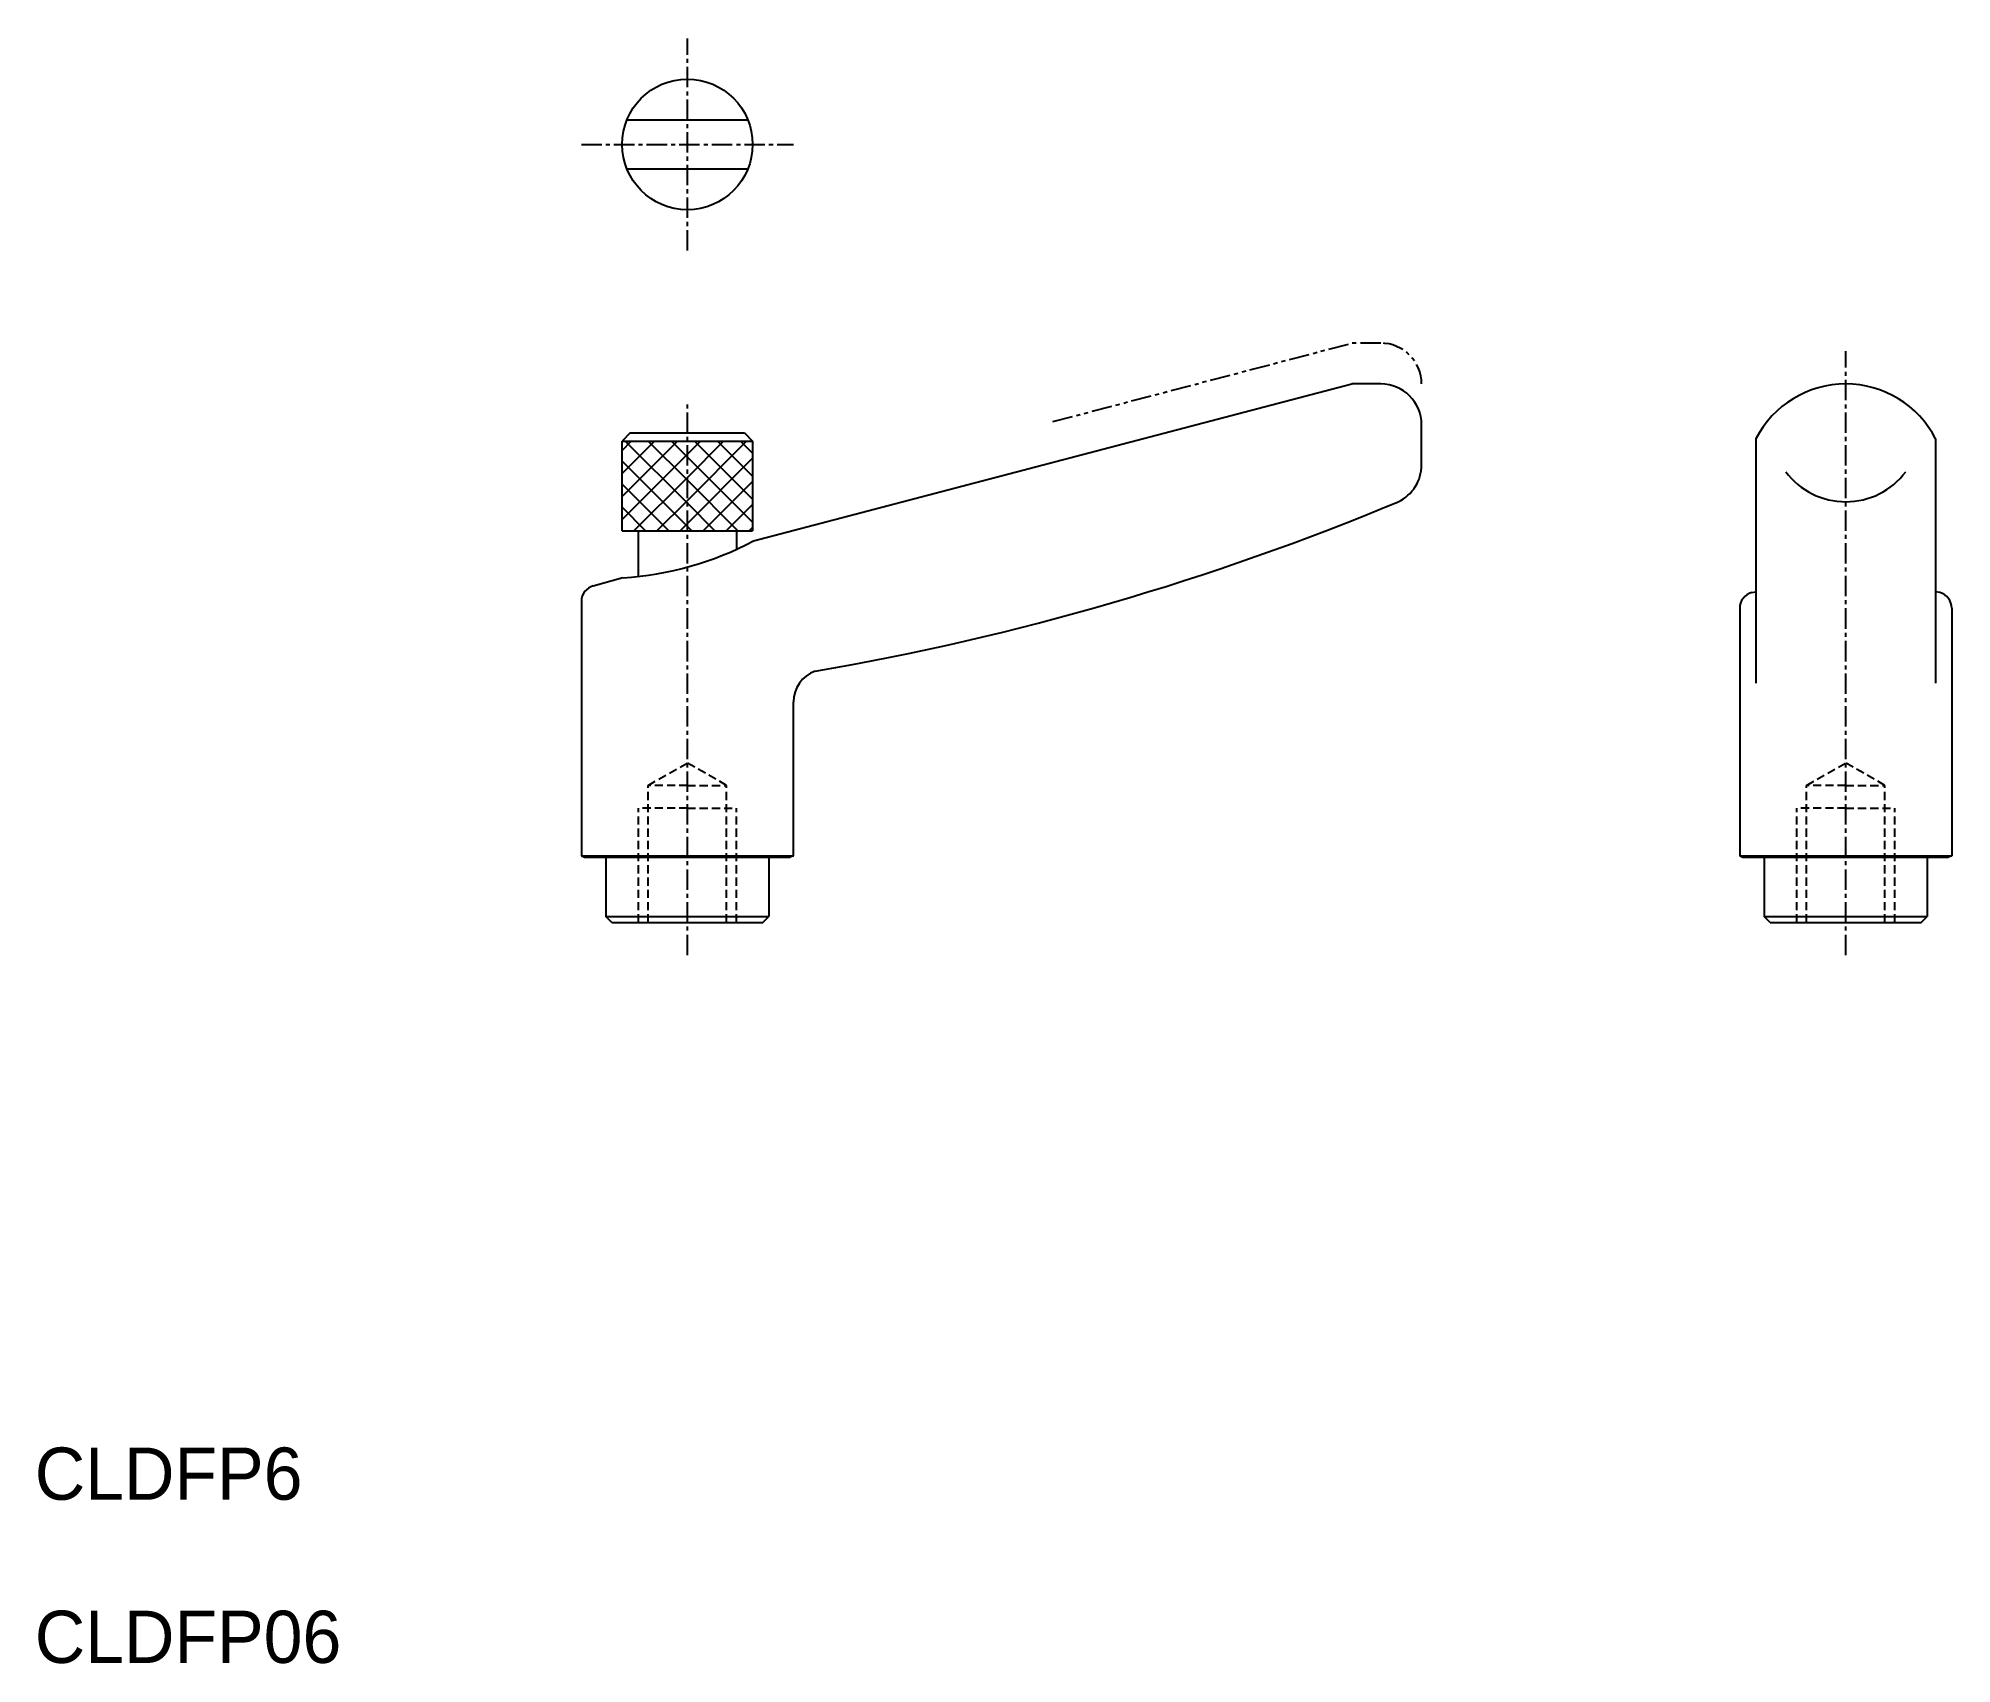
# Model space of a CAD drawing. Extents: x -3587 to -3470, y -1070 to -970.
import ezdxf

# ---------------------------------------------------------------- set-up
doc = ezdxf.new("R2010")
doc.units = 0
for name, pattern in [('CENTER', [2, 1.25, -0.25, 0.25, -0.25]), ('DASHED', [0.75, 0.5, -0.25]), ('PHANTOM', [2.5, 1.25, -0.25, 0.25, -0.25, 0.25, -0.25])]:
    doc.linetypes.add(name, pattern=pattern)
doc.layers.get('0').update_dxf_attribs({"linetype": 'CONTINUOUS'})
doc.layers.add('CENTER', color=1, linetype='CENTER')

# ---------------------------------------------------------------- blocks, each defined once
blk = doc.blocks.new('*X3')
at = {"color": 0, "linetype": 'CONTINUOUS'}
for p, q in [((-3551.03, -998.4), (-3547.64, -995)), ((-3551.03, -996.98), (-3549.05, -995)), ((-3551.03, -995.57), (-3550.47, -995)), ((-3547.03, -998.81), (-3550.84, -995)), ((-3547.03, -997.4), (-3549.43, -995)), ((-3547.03, -995.98), (-3548.01, -995)), ((-3547.03, -998.64), (-3543.4, -995)), ((-3547.03, -997.23), (-3544.81, -995)), ((-3547.03, -995.81), (-3546.23, -995)), ((-3543.03, -998.57), (-3546.6, -995)), ((-3543.03, -997.15), (-3545.19, -995)), ((-3543.03, -995.74), (-3543.77, -995)), ((-3551.03, -999.81), (-3547.03, -995.81)), ((-3547.03, -1000.23), (-3551.03, -996.23)), ((-3543.03, -999.98), (-3547.03, -995.98)), ((-3547.03, -1000.05), (-3543.03, -996.05)), ((-3548.17, -1000.5), (-3551.03, -997.64)), ((-3550.31, -1000.5), (-3547.03, -997.23)), ((-3543.93, -1000.5), (-3547.03, -997.4)), ((-3546.07, -1000.5), (-3543.03, -997.47)), ((-3549.59, -1000.5), (-3551.03, -999.05)), ((-3548.9, -1000.5), (-3547.03, -998.64)), ((-3545.34, -1000.5), (-3547.03, -998.81)), ((-3544.65, -1000.5), (-3543.03, -998.88)), ((-3547.48, -1000.5), (-3547.03, -1000.05)), ((-3546.76, -1000.5), (-3547.03, -1000.23)), ((-3543.24, -1000.5), (-3543.03, -1000.3)), ((-3551, -1000.5), (-3551.03, -1000.47))]:
    blk.add_line(p, q, dxfattribs=at)

msp = doc.modelspace()

# ---------------------------------------------------------------- linework, layer by layer
at = {"color": 7, "linetype": 'CONTINUOUS'}
for p, q in [((-3550.74, -975.32), (-3543.33, -975.32)), ((-3550.74, -978.32), (-3543.33, -978.32)), ((-3542.98, -1001.12), (-3506.3, -991.5)), ((-3504.53, -991.5), (-3506.3, -991.5)), ((-3550.53, -994.5), (-3551.03, -995)), ((-3550.53, -994.5), (-3543.53, -994.5)), ((-3543.53, -994.5), (-3543.03, -995)), ((-3502.03, -996.46), (-3502.03, -994)), ((-3551.03, -995), (-3543.03, -995)), ((-3551.03, -1000.5), (-3551.03, -995)), ((-3543.03, -995), (-3543.03, -1000.5)), ((-3481.54, -994.85), (-3481.54, -1009.84)), ((-3470.53, -994.85), (-3470.53, -1009.84)), ((-3551.03, -1000.5), (-3543.03, -1000.5)), ((-3550.03, -1003.29), (-3550.03, -1000.5)), ((-3544.03, -1000.5), (-3544.03, -1001.64)), ((-3552.81, -1003.87), (-3550.98, -1003.37)), ((-3553.53, -1004.83), (-3553.53, -1020.42)), ((-3481.81, -1004.29), (-3481.54, -1004.23)), ((-3470.26, -1004.29), (-3470.53, -1004.23)), ((-3482.53, -1005.25), (-3482.53, -1020.42)), ((-3469.53, -1005.25), (-3469.53, -1020.42)), ((-3540.53, -1020.42), (-3540.53, -1010.99)), ((-3553.53, -1020.42), (-3540.53, -1020.42)), ((-3553.53, -1020.42), (-3553.33, -1020.5)), ((-3553.33, -1020.5), (-3540.74, -1020.5)), ((-3552.03, -1020.5), (-3552.03, -1024.14)), ((-3542.03, -1020.5), (-3542.03, -1024.14)), ((-3540.53, -1020.42), (-3540.74, -1020.5)), ((-3482.53, -1020.42), (-3469.53, -1020.42)), ((-3482.53, -1020.42), (-3482.33, -1020.5)), ((-3482.33, -1020.5), (-3481.03, -1020.5)), ((-3481.03, -1020.5), (-3469.74, -1020.5)), ((-3481.03, -1020.5), (-3481.03, -1024.14)), ((-3471.03, -1020.5), (-3471.03, -1024.14)), ((-3469.53, -1020.42), (-3469.74, -1020.5)), ((-3552.03, -1024.14), (-3542.03, -1024.14)), ((-3551.67, -1024.5), (-3552.03, -1024.14)), ((-3551.67, -1024.5), (-3542.4, -1024.5)), ((-3542.4, -1024.5), (-3542.03, -1024.14)), ((-3481.03, -1024.14), (-3471.03, -1024.14)), ((-3480.67, -1024.5), (-3481.03, -1024.14)), ((-3480.67, -1024.5), (-3471.4, -1024.5)), ((-3471.4, -1024.5), (-3471.03, -1024.14))]:
    msp.add_line(p, q, dxfattribs=at)
at = {"color": 3, "linetype": 'PHANTOM'}
for p in [(-3524.64, -993.81), (-3504.53, -989)]:
    msp.add_line(p, (-3506.3, -989), dxfattribs=at)
at = {"color": 3, "linetype": 'DASHED'}
for p, q in [((-3549.43, -1016.1), (-3547.03, -1014.72)), ((-3544.63, -1016.1), (-3547.03, -1014.72)), ((-3478.43, -1016.1), (-3476.03, -1014.72)), ((-3473.63, -1016.1), (-3476.03, -1014.72)), ((-3549.43, -1024.5), (-3549.43, -1016.1)), ((-3547.03, -1016.1), (-3549.43, -1016.1)), ((-3547.03, -1016.1), (-3544.63, -1016.1)), ((-3544.63, -1024.5), (-3544.63, -1016.1)), ((-3476.03, -1016.1), (-3478.43, -1016.1)), ((-3478.43, -1024.5), (-3478.43, -1016.1)), ((-3476.03, -1016.1), (-3473.63, -1016.1)), ((-3473.63, -1024.5), (-3473.63, -1016.1)), ((-3550.03, -1024.5), (-3550.03, -1017.5)), ((-3547.03, -1017.5), (-3550.03, -1017.5)), ((-3547.03, -1017.5), (-3544.03, -1017.5)), ((-3544.03, -1024.5), (-3544.03, -1017.5)), ((-3476.03, -1017.5), (-3479.03, -1017.5)), ((-3479.03, -1024.5), (-3479.03, -1017.5)), ((-3476.03, -1017.5), (-3473.03, -1017.5)), ((-3473.03, -1024.5), (-3473.03, -1017.5))]:
    msp.add_line(p, q, dxfattribs=at)
at = {"color": 7, "linetype": 'CONTINUOUS'}
msp.add_circle((-3547.03, -976.82), 4, dxfattribs=at)
at = {"color": 3, "linetype": 'PHANTOM'}
msp.add_arc((-3504.53, -991.5), 2.5, 0, 90, dxfattribs=at)
at = {"color": 7, "linetype": 'CONTINUOUS'}
for centre, radius, start, end in [((-3504.53, -994), 2.5, 0, 90), ((-3476.03, -997.7), 6.2, 27.3186, 152.6814), ((-3504.53, -996.46), 2.5, 295.4715, 0), ((-3476.03, -994.12), 4.6, 216.9899, 323.0101), ((-3567.45, -845.19), 166.33, 279.7797, 292.6268), ((-3552.2, -983.69), 19.72, 273.5609, 297.8886), ((-3552.53, -1004.83), 1, 105.7247, 180), ((-3481.53, -1005.25), 1, 105.7247, 180), ((-3470.53, -1005.25), 1, 0, 74.2753), ((-3538.53, -1010.99), 2, 109.379, 180)]:
    msp.add_arc(centre, radius, start, end, dxfattribs=at)
at = {"layer": 'CENTER', "color": 1, "linetype": 'CENTER'}
for p, q in [((-3547.03, -983.32), (-3547.03, -970.32)), ((-3553.53, -976.82), (-3540.53, -976.82)), ((-3476.03, -1026.5), (-3476.03, -989.5)), ((-3547.03, -1026.5), (-3547.03, -992.5))]:
    msp.add_line(p, q, dxfattribs=at)

# ---------------------------------------------------------------- block references
at = {"color": 3, "linetype": 'CONTINUOUS'}
msp.add_blockref('*X3', (0, 0), dxfattribs=at)

# ---------------------------------------------------------------- texts
at = {"color": 7, "linetype": 'CONTINUOUS'}
for s, p in [('CLDFP6', (-3587.03, -1059.88)), ('CLDFP06', (-3587.03, -1069.88))]:
    msp.add_text(s, height=3.2, dxfattribs=at).set_placement(p)

doc.saveas('drawing.dxf')
